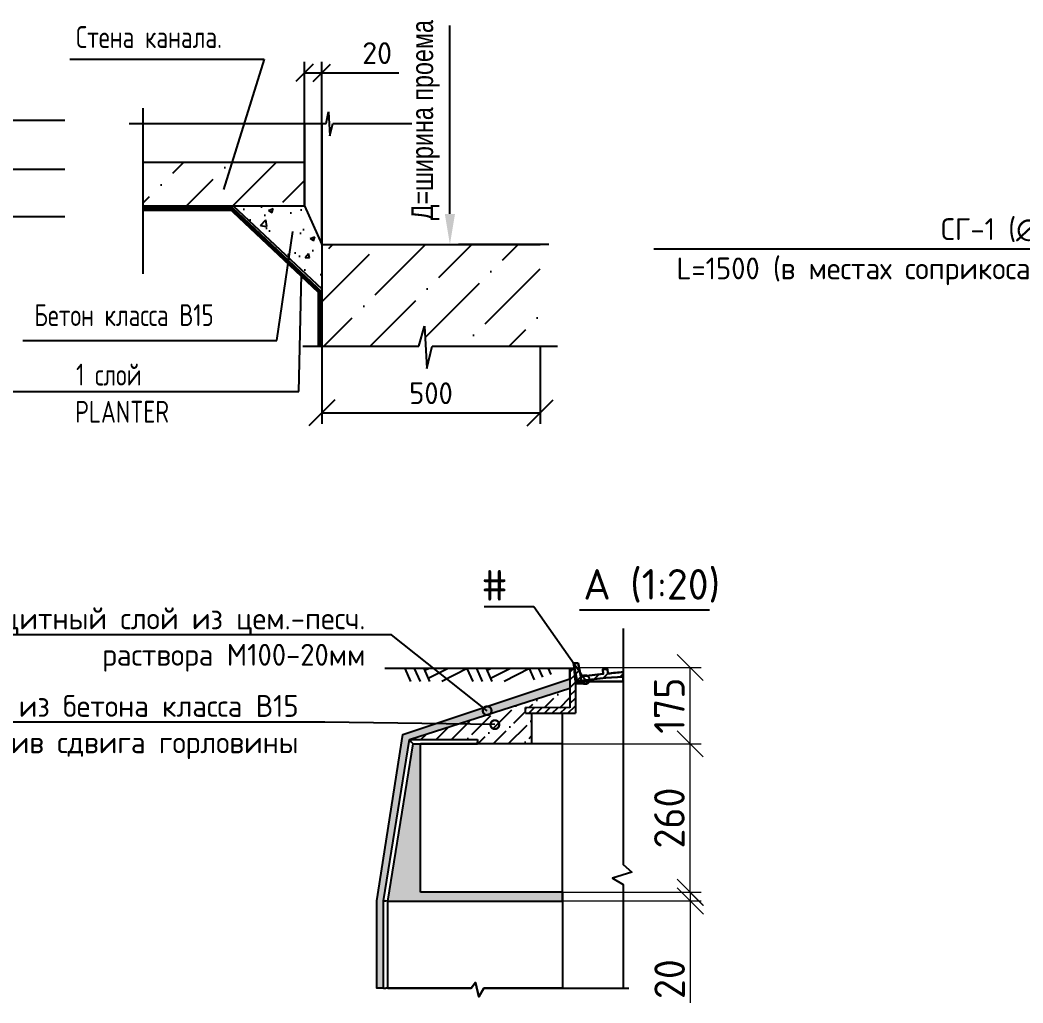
# Model space of a CAD drawing. Header units: millimetres. Extents: x 1601 to 15402, y -324 to 12625.
# Drawn here: x 8003.3 to 8118.2, y 443.2 to 555.7 of the extents above; entities that cross this region are included whole.
import ezdxf
from ezdxf import colors
from ezdxf.entities.mleader import LeaderData, LeaderLine
from ezdxf.math import Vec2, Vec3

# ---------------------------------------------------------------- set-up
doc = ezdxf.new("R2010")
doc.units = ezdxf.units.MM
for name, color, linetype in [('N', 7, 'Continuous'), ('NA', 7, 'Continuous'), ('РАЗМЕР', 7, 'Continuous'), ('Штриховка', 7, 'Continuous')]:
    doc.layers.add(name, color=color, linetype=linetype)
for name, color, linetype, lineweight in [('Заголовки', 3, 'Continuous', 35), ('Размер 3.5', 250, 'Continuous', 35), ('Размеры на чертеже', 250, 'Continuous', 25), ('Тонкие', 5, 'Continuous', 30)]:
    doc.layers.add(name, color=color, linetype=linetype, lineweight=lineweight)
doc.styles.add('-ISOCPEUR-', font='isocpeur.TTF')
doc.styles.add('GOST', font='GOST Common.ttf')
doc.styles.add('RUSS', font='russ.shx', dxfattribs={"width": 0.8})
doc.styles.get("Standard").update_dxf_attribs({"font": 'GOST Common.ttf'})
doc.dimstyles.new('М 1 к 100', dxfattribs={"dimtxt": 3.5, "dimasz": 3, "dimexe": 1.25, "dimexo": 0, "dimgap": 1, "dimtad": 1, "dimdec": 0, "dimlfac": 100, "dimtxsty": 'GOST', "dimblk": 'OBLIQUE', "dimcen": 5, "dimclrd": 256, "dimclre": 256, "dimclrt": 256, "dimazin": 2, "dimtfac": 1, "dimtdec": 0, "dimtmove": 0, "dimatfit": 3, "dimldrblk": 'NONE', "dimfxl": 0, "dimlwd": -1, "dimlwe": -1, "dimarcsym": 2})
doc.dimstyles.new('М 1 к 20', dxfattribs={"dimtxt": 3.5, "dimasz": 3, "dimexe": 1.25, "dimexo": 0, "dimtad": 1, "dimdec": 0, "dimlfac": 20, "dimzin": 0, "dimdsep": 46, "dimtxsty": 'GOST', "dimblk": 'OBLIQUE', "dimcen": 5, "dimadec": 8, "dimazin": 0, "dimtfac": 1, "dimtdec": 0, "dimtmove": 0, "dimatfit": 3, "dimldrblk": 'NONE', "dimfxl": 1.25, "dimtolj": 1, "dimtzin": 0, "dimlwd": 20, "dimlwe": 20, "dimarcsym": 1})
doc.dimstyles.new('М 1 к 50', dxfattribs={"dimtxt": 2.5, "dimasz": 2, "dimexe": 1.25, "dimexo": 0, "dimgap": 1, "dimtad": 1, "dimdec": 0, "dimlfac": 50, "dimzin": 0, "dimdsep": 46, "dimtxsty": 'GOST', "dimblk": 'OBLIQUE', "dimcen": 0, "dimclrd": 256, "dimclre": 256, "dimclrt": 256, "dimazin": 2, "dimtfac": 1, "dimtdec": 0, "dimtmove": 0, "dimatfit": 3, "dimldrblk": 'NONE', "dimfxl": 1.25, "dimtolj": 1, "dimtzin": 0, "dimlwd": -1, "dimlwe": -1, "dimarcsym": 2})
pattern_1 = [(45, (6114.9137, -9593.104), (1.9887378, 7.2920387), [9.375, -1.875, 0, -1.875])]

# ---------------------------------------------------------------- blocks, each defined once
blk = doc.blocks.new('_Oblique')
at = {"color": 0, "linetype": 'ByBlock', "lineweight": -2}
blk.add_line((-0.5, -0.5), (0.5, 0.5), dxfattribs=at)
blk = doc.blocks.new('*D636')
at = {"transparency": 16777216}
for p, q in [((8035.88, 534.47), (8035.88, 550.95)), ((8037.88, 530.03), (8037.88, 550.95)), ((8035.88, 549.7), (8037.88, 549.7)), ((8037.88, 549.7), (8046.71, 549.7))]:
    blk.add_line(p, q, dxfattribs=at)
at = {"layer": 'Defpoints', "color": 0, "transparency": 16777216}
for p in [(8037.88, 549.7), (8035.88, 534.47), (8037.88, 530.03)]:
    blk.add_point(p, dxfattribs=at)
at = {"transparency": 16777216, "xscale": 2, "yscale": 2, "zscale": 2, "rotation": 180}
blk.add_blockref('_Oblique', (8035.88, 549.7), dxfattribs=at)
at = {"transparency": 16777216, "xscale": 2, "yscale": 2, "zscale": 2}
blk.add_blockref('_Oblique', (8037.88, 549.7), dxfattribs=at)
at = {"transparency": 16777216, "insert": (8044.21, 551.95), "char_height": 2.5, "attachment_point": 5, "style": '-ISOCPEUR-'}
blk.add_mtext('\\A1;20', dxfattribs=at)
blk = doc.blocks.new('_None')
blk = doc.blocks.new('*D637')
at = {"transparency": 16777216}
for p, q in [((8037.88, 518.4), (8037.88, 509.49)), ((8062.88, 518.4), (8062.88, 509.49)), ((8037.88, 510.74), (8062.88, 510.74))]:
    blk.add_line(p, q, dxfattribs=at)
at = {"layer": 'Defpoints', "color": 0, "transparency": 16777216}
for p in [(8037.88, 518.4), (8062.88, 518.4), (8062.88, 510.74)]:
    blk.add_point(p, dxfattribs=at)
at = {"transparency": 16777216, "xscale": 3, "yscale": 3, "zscale": 3, "rotation": 180}
blk.add_blockref('_Oblique', (8037.88, 510.74), dxfattribs=at)
at = {"transparency": 16777216, "xscale": 3, "yscale": 3, "zscale": 3}
blk.add_blockref('_Oblique', (8062.88, 510.74), dxfattribs=at)
at = {"transparency": 16777216, "insert": (8050.38, 512.99), "char_height": 2.5, "attachment_point": 5}
blk.add_mtext('500', dxfattribs=at)
blk = doc.blocks.new('*D712')
at = {"layer": 'Defpoints', "color": 0, "transparency": 16777216}
for p in [(8065.44, 472.83), (8080.07, 472.83), (8065.44, 455.83)]:
    blk.add_point(p, dxfattribs=at)
at = {"layer": 'Размеры на чертеже', "color": 0, "lineweight": 20, "transparency": 16777216}
for p, q in [((8065.44, 472.83), (8081.32, 472.83)), ((8080.07, 455.83), (8080.07, 472.83)), ((8065.44, 455.83), (8081.32, 455.83))]:
    blk.add_line(p, q, dxfattribs=at)
at = {"layer": 'Размеры на чертеже', "color": 0, "lineweight": 20, "transparency": 16777216, "xscale": 3, "yscale": 3, "zscale": 3}
for p, rotation in [((8080.07, 472.83), 90), ((8080.07, 455.83), 270)]:
    blk.add_blockref('_Oblique', p, dxfattribs=dict(at, rotation=rotation))
at = {"layer": 'Размеры на чертеже', "color": 0, "transparency": 16777216, "insert": (8077.69, 464.33), "char_height": 3.5, "attachment_point": 5, "rotation": 90, "style": 'GOST'}
blk.add_mtext('\\A1;260', dxfattribs=at)
blk = doc.blocks.new('*D713')
at = {"layer": 'Defpoints', "color": 0, "transparency": 16777216}
for p in [(8065.44, 455.83), (8080.09, 455.83), (8065.44, 454.83)]:
    blk.add_point(p, dxfattribs=at)
at = {"layer": 'Размеры на чертеже', "color": 0, "lineweight": 20, "transparency": 16777216}
for p, q in [((8080.09, 455.83), (8080.09, 458.83)), ((8065.44, 455.83), (8081.34, 455.83)), ((8080.09, 455.83), (8080.09, 454.83)), ((8065.44, 454.83), (8081.34, 454.83)), ((8080.09, 454.83), (8080.09, 443.15))]:
    blk.add_line(p, q, dxfattribs=at)
at = {"layer": 'Размеры на чертеже', "color": 0, "lineweight": 20, "transparency": 16777216, "xscale": 3, "yscale": 3, "zscale": 3}
for p, rotation in [((8080.09, 455.83), 270), ((8080.09, 454.83), 90)]:
    blk.add_blockref('_Oblique', p, dxfattribs=dict(at, rotation=rotation))
at = {"layer": 'Размеры на чертеже', "color": 0, "transparency": 16777216, "insert": (8077.72, 445.88), "char_height": 3.5, "attachment_point": 5, "rotation": 90, "style": 'GOST'}
blk.add_mtext('\\A1;20', dxfattribs=at)
blk = doc.blocks.new('*D714')
at = {"layer": 'Defpoints', "color": 0, "transparency": 16777216}
for p in [(8066.8, 481.57), (8080.07, 481.57), (8065.44, 472.83)]:
    blk.add_point(p, dxfattribs=at)
at = {"layer": 'Размеры на чертеже', "color": 0, "lineweight": 20, "transparency": 16777216}
for p, q in [((8066.8, 481.57), (8081.32, 481.57)), ((8080.07, 472.83), (8080.07, 481.57)), ((8065.44, 472.83), (8081.32, 472.83))]:
    blk.add_line(p, q, dxfattribs=at)
at = {"layer": 'Размеры на чертеже', "color": 0, "lineweight": 20, "transparency": 16777216, "xscale": 3, "yscale": 3, "zscale": 3}
for p, rotation in [((8080.07, 481.57), 90), ((8080.07, 472.83), 270)]:
    blk.add_blockref('_Oblique', p, dxfattribs=dict(at, rotation=rotation))
at = {"layer": 'Размеры на чертеже', "color": 0, "transparency": 16777216, "insert": (8077.69, 477.2), "char_height": 3.5, "attachment_point": 5, "rotation": 90, "style": 'GOST'}
blk.add_mtext('\\A1;175', dxfattribs=at)
blk = doc.blocks.new('_DotSmall')
at = {"color": 0, "linetype": 'ByBlock', "const_width": 0.5}
blk.add_lwpolyline([(-0.0625, 0, 1), (0.0625, 0, 1)], format="xyb", close=True, dxfattribs=at)

msp = doc.modelspace()

# ---------------------------------------------------------------- hatches: boundary and pattern name
at = {"layer": 'N', "true_color": 0x000000}
h = msp.add_hatch(dxfattribs=at)
h.set_pattern_fill('ANSI36', color=18, scale=30, style=0)
h.set_pattern_definition(pattern_1)
h.paths.add_polyline_path([(8035.8829, 534.4701), (8035.8829, 539.4701), (8017.3595, 539.4701), (8017.3595, 534.4701)])
h = msp.add_hatch(dxfattribs=at)
h.set_pattern_fill('AR-CONC', color=18, scale=0.8, style=0)
h.set_pattern_definition([(50, (6114.9137, -9593.104), (5.7380815, -0.502017), [0.6, -6.6]), (355, (6114.914, -9593.104), (-1.1100107, 6.017537), [0.48, -5.28]), (100.4514, (6115.392, -9593.146), (4.628075, 5.5155163), [0.5099215, -5.609137]), (46.1842, (6114.914, -9591.504), (8.5379284, -1.324152), [0.9, -9.9]), (96.6356, (6115.625, -9591.614), (7.4773016, 7.792943), [0.764882, -8.413704]), (351.1842, (6114.914, -9591.504), (7.4772956, 7.792949), [0.72, -7.92]), (21, (6115.7137, -9591.904), (4.7752564, -3.2209511), [0.6, -6.6]), (326, (6115.714, -9591.904), (1.9465227, 5.8012004), [0.48, -5.28]), (71.4514, (6116.1116, -9592.1724), (6.721781, 2.580244), [0.5099215, -5.609137]), (37.5, (6114.9137, -9593.104), (0.09727884, 2.66315083), [0, -5.216, 0, -5.36, 0, -5.3]), (7.5, (6114.9137, -9593.104), (2.1045563, 3.1552937), [0, -3.056, 0, -5.096, 0, -2.02]), (327.5, (6113.1297, -9593.104), (4.2705795, -0.18043897), [0, -2, 0, -6.24, 0, -8.28]), (317.5, (6112.3297, -9593.104), (4.6654894, 0.8008399), [0, -2.6, 0, -4.144, 0, -5.88])])
h.paths.add_polyline_path([(8037.8829, 524.9318), (8037.8829, 530.0279), (8035.8829, 534.4701), (8027.7164, 534.4701)])
h = msp.add_hatch(dxfattribs=at)
h.set_pattern_fill('ANSI36', color=18, scale=30, style=0)
h.set_pattern_definition(pattern_1)
h.paths.add_polyline_path([(8049.6283, 520.661), (8049.902, 515.8296), (8050.4955, 518.3963), (8062.8829, 518.3963), (8062.8829, 530.0279), (8037.8829, 530.0279), (8037.8829, 518.3963), (8048.9893, 518.3963)])
at = {"layer": 'Штриховка'}
h = msp.add_hatch(dxfattribs=at)
h.set_pattern_fill('ANSI31', color=256, scale=0.2)
h.set_pattern_definition([(45, (5777.4558, -1609.3267), (-0.4490128, 0.4490128), [])])
h.paths.add_polyline_path([(8066.9176, 479.7201), (8067.9426, 479.7201), (8067.9426, 479.9701), (8067.1212, 479.9701), (8066.9176, 479.9701), (8066.7926, 481.4701), (8066.2926, 481.4701), (8066.2926, 476.9701), (8061.1907, 476.9789), (8061.1896, 476.3257), (8066.9176, 476.3257)])
h = msp.add_hatch(dxfattribs=at)
h.set_pattern_fill('ANSI32', color=256, scale=0.2)
h.set_pattern_definition([(45, (5777.4558, -1609.3267), (-1.3470384, 1.3470384), []), (45, (5778.3538, -1609.3267), (-1.3470384, 1.3470384), [])])
h.paths.add_polyline_path([(8072.3938, 480.5175), (8072.3938, 481.0436, 0.00310465), (8070.6356, 480.8838), (8070.583, 481.4054, 0.00091844), (8070.0613, 481.3537), (8070.1139, 480.8322, 0.0045535), (8067.5401, 480.5488), (8067.2365, 482.0669), (8066.7019, 482.0669), (8067.1212, 479.9701, -0.03150133)])
at = {"layer": 'Штриховка', "ltscale": 0.5}
h = msp.add_hatch(dxfattribs=at)
h.set_pattern_fill('AR-CONC', color=256, scale=0.006, style=0)
h.set_pattern_definition([(50, (7135.0671, -3388.4655), (1.09310801, -0.09563451), [0.1143, -1.2573]), (355, (7135.0671, -3388.4655), (-0.21145696, 1.14633986), [0.09144, -1.00584]), (100.451, (7135.1582, -3388.4735), (0.881655, 1.05070013), [0.09714, -1.06854]), (46.1842, (7135.0671, -3388.1607), (1.62647425, -0.25225397), [0.17145, -1.88595]), (96.6356, (7135.2027, -3388.1817), (1.4244254, 1.48455334), [0.14571, -1.60281]), (351.184, (7135.0671, -3388.1607), (1.4244276, 1.4845507), [0.13716, -1.50876]), (21, (7135.2195, -3388.2369), (0.90968928, -0.61359311), [0.1143, -1.2573]), (326, (7135.2195, -3388.2369), (0.37081217, 1.1051278), [0.09144, -1.00584]), (71.4514, (7135.2953, -3388.288), (1.28049894, 0.49153715), [0.09714, -1.06854]), (37.5, (7135.06713, -3388.4655), (0.01853162, 0.507330233), [0, -0.993648, 0, -1.02108, 0, -1.00965]), (7.5, (7135.06713, -3388.4655), (0.400917975, 0.60108345), [0, -0.582168, 0, -0.970788, 0, -0.38481]), (327.5, (7134.7273, -3388.4655), (0.81354357, -0.034372464), [0, -0.381, 0, -1.18872, 0, -1.57734]), (317.5, (7134.5749, -3388.4655), (0.88877509, 0.15255895), [0, -0.4953, 0, -0.789432, 0, -1.12014])])
h.paths.add_polyline_path([(8066.2926, 479.2201), (8047.9076, 473.3257), (8044.9426, 454.8656), (8044.9426, 444.8257), (8044.1926, 444.8257), (8044.1669, 454.8656), (8047.1635, 473.9023), (8066.2926, 480.2708)])
at = {"layer": 'Штриховка'}
h = msp.add_hatch(dxfattribs=at)
h.set_pattern_fill('ANSI36', color=256, scale=0.39)
h.set_pattern_definition([(45, (5777.4558, -1609.3267), (0.65668123, 2.40783117), [3.095625, -0.619125, 0, -0.619125])])
h.paths.add_polyline_path([(8061.9426, 472.8257), (8061.9426, 476.3257), (8061.1896, 476.3257), (8061.1907, 476.9789), (8066.2926, 476.9701), (8066.2926, 479.2201), (8047.9076, 473.3257), (8055.6936, 473.3257), (8055.6936, 472.8257)])
at = {"layer": 'Штриховка', "ltscale": 0.5}
h = msp.add_hatch(dxfattribs=at)
h.set_pattern_fill('AR-CONC', color=256, scale=0.006, style=0)
h.set_pattern_definition([(50, (7117.9671, -3394.8599), (1.09310801, -0.09563451), [0.1143, -1.2573]), (355, (7117.9671, -3394.8599), (-0.21145696, 1.14633986), [0.09144, -1.00584]), (100.451, (7118.0582, -3394.8679), (0.881655, 1.05070013), [0.09714, -1.06854]), (46.1842, (7117.9671, -3394.5551), (1.62647425, -0.25225397), [0.17145, -1.88595]), (96.6356, (7118.1027, -3394.5761), (1.4244254, 1.48455334), [0.14571, -1.60281]), (351.184, (7117.9671, -3394.5551), (1.4244276, 1.4845507), [0.13716, -1.50876]), (21, (7118.1195, -3394.6313), (0.90968928, -0.61359311), [0.1143, -1.2573]), (326, (7118.1195, -3394.6313), (0.37081217, 1.1051278), [0.09144, -1.00584]), (71.4514, (7118.1953, -3394.6824), (1.28049894, 0.49153715), [0.09714, -1.06854]), (37.5, (7117.96713, -3394.8599), (0.01853162, 0.507330233), [0, -0.993648, 0, -1.02108, 0, -1.00965]), (7.5, (7117.96713, -3394.8599), (0.400917975, 0.60108345), [0, -0.582168, 0, -0.970788, 0, -0.38481]), (327.5, (7117.6273, -3394.8599), (0.81354357, -0.034372464), [0, -0.381, 0, -1.18872, 0, -1.57734]), (317.5, (7117.4749, -3394.8599), (0.88877509, 0.15255895), [0, -0.4953, 0, -0.789432, 0, -1.12014])])
h.paths.add_polyline_path([(8049.1926, 472.8257), (8049.1926, 455.8257), (8065.4426, 455.8257), (8065.4426, 454.8257), (8045.4426, 454.8257), (8048.4426, 472.8257)])

# ---------------------------------------------------------------- linework, layer by layer
at = {"color": 18, "linetype": 'ByBlock', "true_color": 0x000000}
for p, q in [((8052.5465, 533.5279), (8052.5465, 555.1191)), ((8063.8829, 530.0279), (8053.5465, 530.0279))]:
    msp.add_line(p, q, dxfattribs=at)
for p, q in [((8047.3681, 481.4701), (8048.0298, 479.9701)), ((8048.461, 481.4701), (8049.1227, 479.9701)), ((8049.554, 481.4701), (8050.2157, 479.9701)), ((8050.1549, 481.4701), (8049.6656, 481.2171)), ((8052.3326, 481.4701), (8050.07, 480.3005)), ((8054.5103, 481.4701), (8051.6085, 479.9701)), ((8054.5049, 481.4701), (8055.1666, 479.9701)), ((8055.5979, 481.4701), (8056.2596, 479.9701)), ((8056.6909, 481.4701), (8057.3526, 479.9701)), ((8057.2918, 481.4701), (8056.8025, 481.2171)), ((8059.4695, 481.4701), (8057.2068, 480.3005)), ((8061.6471, 481.4701), (8058.7454, 479.9701)), ((8061.6135, 481.4701), (8062.1972, 480.1469)), ((8062.7064, 481.4701), (8063.1538, 480.456)), ((8063.7994, 481.4701), (8064.1104, 480.7651)), ((8066.2926, 481.4701), (8066.2926, 476.9701)), ((8066.9176, 479.9701), (8066.7926, 481.4701)), ((8047.9076, 473.3257), (8066.2926, 479.2201)), ((8066.9176, 479.9701), (8067.9426, 479.9701)), ((8067.9426, 479.7201), (8066.9176, 479.7201)), ((8066.9176, 479.7201), (8066.9176, 476.3257)), ((8067.9426, 479.9701), (8067.9426, 479.7201)), ((8061.1896, 476.3257), (8061.1907, 476.9789)), ((8066.2926, 476.9701), (8061.1907, 476.9789)), ((8061.1896, 476.3257), (8066.9176, 476.3257)), ((8065.4426, 456.8257), (8065.4426, 476.3257)), ((8044.9426, 454.8656), (8047.9076, 473.3257)), ((8045.4426, 454.8257), (8048.3337, 472.8257)), ((8047.9076, 473.3257), (8055.6936, 473.3257)), ((8047.9076, 473.3257), (8048.1207, 473.0757)), ((8048.3337, 472.8257), (8048.1207, 473.0757)), ((8048.3337, 472.8257), (8055.6936, 472.8257)), ((8049.1926, 455.8257), (8049.1926, 472.8257)), ((8065.4426, 472.8257), (8049.1926, 472.8257)), ((8055.6936, 473.3257), (8055.6936, 473.0757)), ((8055.6936, 472.8257), (8055.6936, 473.0757)), ((8065.4426, 455.8257), (8065.4426, 472.8257)), ((8065.4426, 455.8257), (8049.1926, 455.8257)), ((8044.9426, 444.8257), (8044.9426, 454.8656)), ((8044.9426, 454.8656), (8045.1926, 454.8457)), ((8045.4426, 454.8257), (8045.1926, 454.8457)), ((8045.4426, 444.8257), (8045.4426, 454.8257)), ((8044.9426, 444.8257), (8045.1926, 444.8257)), ((8045.4426, 444.8257), (8045.1926, 444.8257))]:
    msp.add_line(p, q)
for points in [[(8067.3856, 488.1958), (8082.2984, 488.1958)], [(8072.3938, 486.027), (8072.3938, 458.9995), (8073.3974, 458.1145), (8071.1872, 457.4611), (8072.3938, 456.7316), (8072.3938, 444.8257)], [(8044.9426, 444.8257), (8044.1926, 444.8257), (8044.1669, 454.8656), (8047.1635, 473.9023), (8066.2926, 480.2708), (8066.2926, 481.4701), (8045.0942, 481.4701)], [(8066.2926, 481.4701), (8045.0942, 481.4701)], [(8065.4426, 472.8257), (8061.9426, 472.8257), (8061.9426, 476.3257), (8066.9176, 476.3257)], [(8045.4426, 444.8257), (8054.9746, 444.8257), (8055.4899, 445.4892), (8055.8638, 443.8434), (8056.4265, 444.8257), (8073.0445, 444.8257)]]:
    msp.add_lwpolyline(points)
msp.add_lwpolyline([(8045.4426, 454.8257), (8065.4426, 454.8257), (8065.4426, 444.8257), (8056.4265, 444.8257), (8055.8638, 443.8434), (8055.4899, 445.4892), (8054.9746, 444.8257), (8045.4426, 444.8257)], close=True)
msp.add_solid([(8051.9632, 533.5279), (8053.1298, 533.5279), (8052.5465, 530.0279)], dxfattribs=at)
at = {"layer": 'Defpoints', "color": 18, "linetype": 'ByBlock', "true_color": 0x000000}
msp.add_point((8052.5465, 543.874), dxfattribs=at)
at = {"layer": 'N', "color": 18, "true_color": 0x000000}
for p, q in [((8017.3595, 545.628), (8017.3595, 526.6706)), ((8038.3541, 543.874), (8038.639, 545.2112)), ((8038.639, 545.2112), (8038.7909, 542.4587)), ((7926.6099, 544.281), (8008.4254, 544.281)), ((8015.8043, 543.874), (8038.3541, 543.874)), ((8035.8829, 543.874), (8035.8829, 534.4701)), ((8037.8829, 543.874), (8037.8829, 530.0279)), ((8038.7909, 542.4587), (8039.1328, 543.874)), ((8039.1328, 543.874), (8048.1879, 543.874)), ((8017.3595, 539.4701), (8035.8829, 539.4701)), ((7926.6099, 538.6505), (8008.4254, 538.6505)), ((8017.3595, 534.4701), (8035.8829, 534.4701)), ((8027.7164, 534.4701), (8037.8829, 524.9318)), ((8035.8829, 534.4701), (8037.8829, 530.0279)), ((7926.6099, 533.2546), (8008.4254, 533.2546)), ((8032.7179, 519.0462), (8034.5536, 531.5344)), ((8037.8829, 530.0279), (8037.8829, 518.3963)), ((8037.8829, 530.0279), (8062.8829, 530.0279)), ((8035.248, 513.1876), (8035.5617, 526.6095)), ((8048.9893, 518.3963), (8049.6283, 520.661)), ((8049.6283, 520.661), (8049.902, 515.8296)), ((8003.6092, 519.0462), (8032.7179, 519.0462)), ((8035.7153, 518.3963), (8048.9893, 518.3963)), ((8049.902, 515.8296), (8050.4955, 518.3963)), ((8050.4955, 518.3963), (8064.8727, 518.3963)), ((7994.4791, 513.1876), (8035.248, 513.1876))]:
    msp.add_line(p, q, dxfattribs=at)
at = {"layer": 'N', "color": 18, "true_color": 0x000000, "const_width": 0.5}
msp.add_lwpolyline([(8017.3595, 534.0623), (8027.5927, 534.0623), (8037.6088, 524.6367), (8037.6088, 518.3963)], dxfattribs=at)
at = {"layer": 'NA', "color": 18, "true_color": 0x000000}
for p, q in [((8009.0012, 551.2754), (8031.2728, 551.2754)), ((8031.2728, 551.2754), (8026.6211, 536.3449))]:
    msp.add_line(p, q, dxfattribs=at)
at = {"layer": 'РАЗМЕР', "color": 18, "true_color": 0x000000}
msp.add_line((8075.9098, 529.5406), (8172.0011, 529.5406), dxfattribs=at)
at = {"layer": 'Тонкие'}
for p, q in [((8066.7926, 481.4701), (8066.2926, 481.4701)), ((8065.4426, 454.8257), (8065.4426, 455.8257))]:
    msp.add_line(p, q, dxfattribs=at)
at = {"layer": 'Тонкие', "color": 18, "true_color": 0x000000}
msp.add_lwpolyline([(8072.3938, 481.0436, 0.00310465), (8070.6356, 480.8838), (8070.583, 481.4054, 0.00091844), (8070.0613, 481.3537), (8070.1139, 480.8322, 0.0045535), (8067.5401, 480.5488), (8067.2365, 482.0669), (8066.7019, 482.0669), (8067.1212, 479.9701)], format="xyb", dxfattribs=at)
msp.add_lwpolyline([(8067.1212, 479.9701), (8072.3938, 479.9701), (8072.3938, 480.5175, 0.03150133)], format="xyb", close=True, dxfattribs=at)

# ---------------------------------------------------------------- texts
at = {"color": 18, "linetype": 'ByBlock', "true_color": 0x000000, "insert": (8049.7428, 544.2687), "char_height": 2.5, "attachment_point": 5, "rotation": 90, "style": 'RUSS'}
msp.add_mtext('\\A1;Д=ширина проема', dxfattribs=at)
at = {"layer": 'N', "color": 18, "true_color": 0x000000, "width": 0.8}
for s, p in [('Стена канала.', (8009.7143, 552.5412)), ('Бетон класса В15', (8004.9278, 520.6899))]:
    msp.add_text(s, height=2.5, dxfattribs=at).set_placement(p)
at = {"layer": 'Заголовки', "color": 18, "true_color": 0x000000, "width": 0.8}
for s, p in [('1 слой ', (8009.7204, 513.8688)), ('PLANTER ', (8009.6244, 509.6194))]:
    msp.add_text(s, height=2.5, dxfattribs=at).set_placement(p)
at = {"layer": 'РАЗМЕР', "color": 18, "true_color": 0x000000}
for s, p in [('СГ-1 (∅12 А400, шаг 200)', (8108.8014, 530.5406)), ('L=1500 (в местах соприкосания ж/б стены с дном камеры )', (8078.5044, 526.0406))]:
    msp.add_text(s, height=2.5, dxfattribs=at).set_placement(p)
at = {"layer": 'Размер 3.5', "style": '-ISOCPEUR-'}
msp.add_text('А (1:20)', height=3.5, dxfattribs=at).set_placement((8067.8273, 489.3499))

# ---------------------------------------------------------------- dimensions: what is measured, and where the dimension line sits
dim = msp.add_linear_dim(base=(8037.8829, 549.6969), p1=(8035.8829, 534.4701), p2=(8037.8829, 530.0279), text='20', dimstyle='М 1 к 50', override={"dimtxsty": '-ISOCPEUR-'})
dim.commit()
dim.dimension.update_dxf_attribs({"geometry": '*D636', "text_midpoint": (8044.2078, 549.6969), "dimtype": 160})
at = {"color": 18, "true_color": 0x000000}
dim = msp.add_linear_dim(base=(8062.8829, 510.7398), p1=(8037.8829, 518.3963), p2=(8062.8829, 518.3963), text='500', dimstyle='М 1 к 100', override={"dimtxt": 2.5, "dimtxsty": 'Standard'}, dxfattribs=at)
dim.commit()
dim.dimension.update_dxf_attribs({"geometry": '*D637', "text_midpoint": (8050.3829, 512.9898)})
at = {"layer": 'Размеры на чертеже'}
dim = msp.add_linear_dim(base=(8080.0692, 481.5718), p1=(8065.4426, 472.8257), p2=(8066.8009, 481.5718), angle=90, dimstyle='М 1 к 20', dxfattribs=at)
dim.commit()
dim.dimension.update_dxf_attribs({"geometry": '*D714', "text_midpoint": (8077.6942, 477.1987)})
dim = msp.add_linear_dim(base=(8080.0692, 472.8257), p1=(8065.4426, 455.8257), p2=(8065.4426, 472.8257), angle=90, text='260', dimstyle='М 1 к 20', dxfattribs=at)
dim.commit()
dim.dimension.update_dxf_attribs({"geometry": '*D712', "text_midpoint": (8077.6942, 464.3257)})
dim = msp.add_linear_dim(base=(8080.0949, 455.8257), p1=(8065.4426, 454.8257), p2=(8065.4426, 455.8257), angle=90, dimstyle='М 1 к 20', dxfattribs=at)
dim.commit()
dim.dimension.update_dxf_attribs({"geometry": '*D713', "text_midpoint": (8080.0949, 445.8758), "dimtype": 160})

# ---------------------------------------------------------------- leaders
ml = msp.add_multileader_mtext('Standard', dxfattribs=at)
ml.set_content('#', color=256, style='GOST')
ml.set_leader_properties()
ml.set_arrow_properties(name='DOTSMALL')
ml.build(insert=Vec2(0, 0))
ml.multileader.update_dxf_attribs({"text_left_attachment_type": 5, "text_right_attachment_type": 5, "dogleg_length": 1, "arrow_head_size": 2})
ctx = ml.context
ctx.base_point, ctx.char_height, ctx.arrow_head_size, ctx.plane_origin = Vec3(8054.7092, 488.5254), 3.5, 2, Vec3(8084.8161, 518.7622)
ctx.left_attachment, ctx.right_attachment, ctx.text_align_type = 5, 5, 2
notes = []
notes.append((ctx, [(1, (1, 1, 0), (8062.1592, 488.5254), (-1, 0), 1, [(0, [(8068.0391, 480.1803)], 0, [])])]))
ctx.mtext.insert, ctx.mtext.alignment, ctx.mtext.flow_direction = Vec3(8059.1592, 492.7254), 3, 5
ml = msp.add_multileader_mtext('Standard', dxfattribs=at)
ml.set_content('Защитный слой из цем.-песч.^Jраствора М100-20мм', color=256, style='GOST')
ml.set_leader_properties()
ml.set_arrow_properties(name='DOTSMALL')
ml.build(insert=Vec2(0, 0))
ml.multileader.update_dxf_attribs({"text_left_attachment_type": 6, "text_right_attachment_type": 6, "dogleg_length": 1, "arrow_head_size": 2})
ctx = ml.context
ctx.base_point, ctx.char_height, ctx.arrow_head_size, ctx.plane_origin = Vec3(7997.0554, 485.3234), 2.5, 2, Vec3(8056.8137, 476.6262)
ctx.left_attachment, ctx.right_attachment, ctx.text_align_type = 6, 6, 2
notes.append((ctx, [(0, (1, 1, 0), (8045.8735, 485.3234), (-1, 0), 1, [(0, [(8056.8137, 476.6262)], 0, [])])]))
ctx.mtext.insert, ctx.mtext.alignment, ctx.mtext.flow_direction = Vec3(8042.8735, 488.4484), 3, 5
ml = msp.add_multileader_mtext('Standard', dxfattribs=at)
ml.set_content('Воротничек из бетона класса В15^Jпротив сдвига горловины', color=256, style='GOST')
ml.set_leader_properties()
ml.set_arrow_properties(name='DOTSMALL')
ml.build(insert=Vec2(0, 0))
ml.multileader.update_dxf_attribs({"text_left_attachment_type": 6, "text_right_attachment_type": 6, "dogleg_length": 1, "arrow_head_size": 2})
ctx = ml.context
ctx.base_point, ctx.char_height, ctx.arrow_head_size, ctx.plane_origin = Vec3(7981.9159, 475.2982), 2.5, 2, Vec3(8057.3176, 472.8257)
ctx.left_attachment, ctx.right_attachment, ctx.text_align_type = 6, 6, 2
notes.append((ctx, [(0, (1, 1, 0), (8038.2152, 475.2982), (-1, 0), 1, [(0, [(8057.6993, 475.0264)], 0, [])])]))
ctx.mtext.insert, ctx.mtext.alignment, ctx.mtext.flow_direction = Vec3(8035.2152, 478.4232), 3, 5
for ctx, leaders in notes:
    for number, flags, end, landing, length, lines in leaders:
        leader = LeaderData()
        leader.index, (leader.has_last_leader_line, leader.has_dogleg_vector, leader.attachment_direction) = number, flags
        leader.last_leader_point, leader.dogleg_vector, leader.dogleg_length = Vec3(end), Vec3(landing), length
        for number, points, colour, breaks in lines:
            line = LeaderLine()
            line.index, line.vertices, line.color, line.breaks = number, Vec3.list(points), colors.encode_raw_color(colour), breaks
            leader.lines.append(line)
        ctx.leaders.append(leader)

doc.saveas('drawing.dxf')
